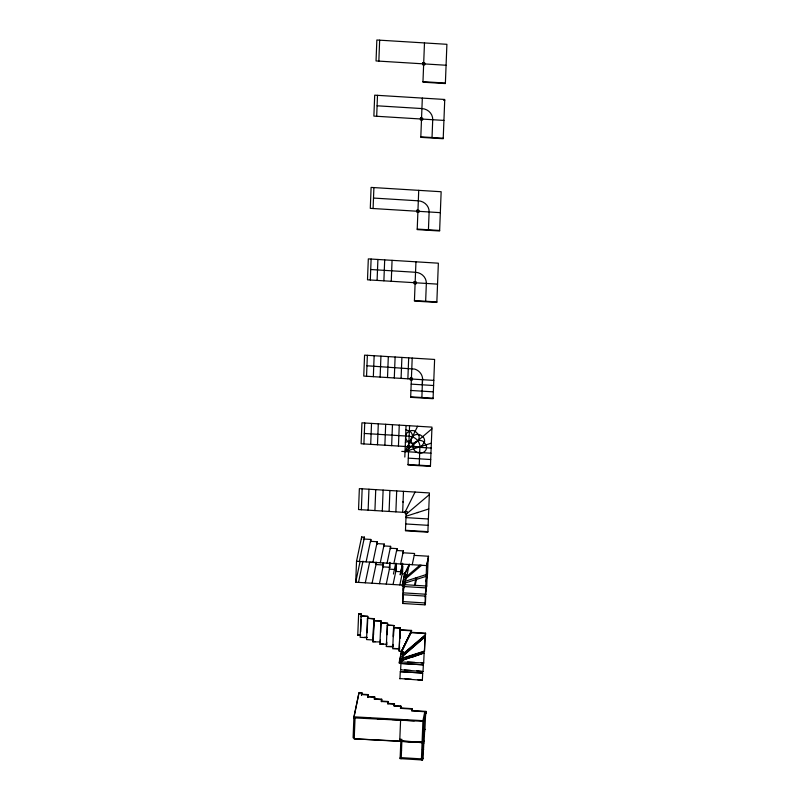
<?xml version="1.0" encoding="UTF-8"?>
<svg xmlns="http://www.w3.org/2000/svg" width="800" height="800" viewBox="0 0 800 800"><rect width="100%" height="100%" fill="white"/><g stroke="black" fill="none" stroke-linecap="round" stroke-linejoin="round"><path stroke-width="1.2" d="M400.22 574.89L402.58 563.67L402.19 573.72L404.65 573.87L409.32 564.12L406.96 575.32M399.9 638.71L400.4 627.84L393.62 627.42L392.72 648.76L399.59 648.78L393.93 648.43M403.05 502.23L403.08 501.52M422.39 384.82L422.55 378.47M404.95 572.91L402.29 585.08L355.71 582.22L356.53 561.28L361.65 536.97L364.45 537.14L364.36 539.61M361.35 509.74L362.16 488.8M363.91 443.93L364.73 422.99M366.55 376.25L367.37 355.31M370.3 279.99L371.12 259.05M373.09 208.53L373.91 187.59M376.69 116.27L377.5 95.33M378.84 61.11L379.65 40.17M368.22 697.06L368.32 694.59L361.53 694.18L361.49 695.22L361.84 692.7L359.04 692.53L353.92 716.83L353.1 737.77L354.29 737.43M360.55 635.41L357.75 635.24L358.65 613.89L361.45 614.07L361.27 616.93M361.56 539.43L361.65 536.97M401.73 741.05L422.14 742.19L354.19 738.82L355.07 717.54L353.88 717.88L422.96 721.31L420.47 721.17M366.94 637.71L360.16 637.29L361.06 615.95L367.84 616.37L367.13 632.78M360.7 631.71L361.18 619.4M368.13 510.15L368.95 489.22M370.7 444.35L371.52 423.41M373.34 376.67L374.15 355.73M377.09 280.41L377.91 259.47M361.72 694.15L361.76 693.1L358.96 692.93L354.13 716.69M373.34 640L366.55 639.58L367.45 618.24L374.24 618.65L374.14 621.12M370.75 541.91L370.84 539.44L364.06 539.03M374.92 510.57L375.74 489.63M377.49 444.77L378.3 423.83M380.13 377.09L380.94 356.15M383.88 280.82L384.69 259.89M380.41 641.92L372.94 641.87L373.84 620.52L381.22 620.98L380.71 632.47M372.94 641.87L373.84 620.52M376.12 562.07L376.03 564.54L383.41 564.99L383.5 562.53M373.53 635.07L374.24 618.65M377.14 544.19L377.24 541.73L370.45 541.31M374.62 699.34L374.71 696.88L367.93 696.46L367.89 697.51L368.19 696.05M382.3 511.03L383.12 490.09M384.87 445.22L385.68 424.28M387.51 377.54L388.32 356.6M391.26 281.28L392.07 260.34M386.8 644.2L379.93 644.19L380.83 622.85L387.62 623.26L387.1 634.75M383.16 563.17L383.01 566.86L389.8 567.28L389.99 562.35M380.32 642.32L380.42 639.86M384.13 546.52L384.22 544.05L376.84 543.6M381.6 701.67L381.7 699.2L374.32 698.75M389.09 511.44L389.9 490.51M391.65 445.64L392.47 424.7M394.29 377.96L395.11 357.02M393.21 644.43L393.11 646.89L386.32 646.48L387.22 625.13L394.01 625.55L393.54 635.81M389.65 562.99L389.41 569.15L396.19 569.56L396.42 563.75M386.72 644.61L386.81 642.14M390.52 548.8L390.62 546.34L383.83 545.92M388 703.95L388.09 701.49L381.31 701.07M395.88 511.86L396.69 490.92M398.44 446.06L399.26 425.12M401.08 378.38L401.9 357.44M393.26 636.62L393.62 627.42M396.12 563.29L395.8 571.43L402.59 571.85L402.8 566.27M396.92 550.93L397.01 548.63L390.22 548.21M394.39 706.24L394.49 703.78L387.7 703.36M402.66 512.28L403.48 491.34M404.82 457.08L406.04 425.54M407.87 378.8L408.68 357.86M399.11 651.05L400.01 629.71L411.6 630.42L401.57 651.2L399.11 651.05L399.58 640.79M399.67 638.33L400.01 629.71M399.5 649.18L399.59 646.95M400.32 630.1L400.4 627.84M403.32 553.17L403.4 550.91L396.62 550.49M403.4 651.81L401.36 662.97L399.25 662.99L401.3 651.68L411.21 632.29L425.54 633.17L425.48 634.87L403.25 654.03L403.32 652.22L401.47 652.1L411.21 632.29M404.69 572.89L402.25 586.06L404.35 586.19L406.4 574.89L404.55 574.77L408.95 565.93M402.63 603.47L403.29 594.74L425.7 596.12L425.44 602.98L425.04 604.85L402.63 603.47L403.3 586.13M406.14 513.48L405.46 530.82L427.87 532.2L429.41 492.94L359.36 488.63L358.54 509.56L405.12 512.43M408.7 447.67L408.03 465.01L430.44 466.39L431.97 427.13L361.93 422.82L361.11 443.76L407.69 446.63M408.78 445.71L409.56 425.75M411.34 379.99L410.66 397.33L433.08 398.71L434.61 359.45L364.57 355.14L363.75 376.08L410.33 378.95M411.42 378.03L412.2 358.07M415.09 283.73L414.42 301.07L436.83 302.45L438.36 263.19L368.32 258.88L367.5 279.82L414.08 282.68M415.17 281.77L415.95 261.81M417.88 212.27L417.2 229.61L439.62 230.99L441.15 191.73L371.1 187.41L370.29 208.35L416.87 211.22M417.96 210.3L418.73 190.35M421.48 120.01L420.8 137.35L443.21 138.73L444.75 99.47L374.7 95.16L373.88 116.1L420.46 118.97M421.55 118.05L422.33 98.09M423.63 64.85L422.95 82.19L445.37 83.57L446.9 44.31L376.85 40L376.04 60.94L422.61 63.81M423.7 62.89L424.48 42.93M399.94 678.93L400.29 671.66L422.7 673.04L422.35 680.31L400.02 678.53M400.6 670.2L400.93 663.45L423.35 664.83L423.01 671.58L400.68 669.79M402.9 596.61L403.93 586.53L426.34 587.91L425.31 597.99M423.65 663.37L424.13 652.93L401.29 660.63L401.24 661.99L423.74 662.96L421.25 662.81M411.6 630.42L401.57 651.2M404.35 586.19L406.4 574.89M400.79 708.33L400.88 706.06L394.09 705.65M402.85 656.05L425.08 636.74L401.76 656.82M354.19 738.82L422.07 742.59L399.73 741.22L400.6 720.07M422.91 758.13L422.52 760L400.11 758.62L400.84 741M401.08 748.42L401.2 745.25M401.23 758.69L401.91 739.38L399.81 739.25M419.25 465.18L419.91 446.01A11.25 10.46 11.9 0 0 417.88 440.87L416.95 439.78A11.25 10.46 11.9 0 0 413.41 437.28L409.15 436.22L364.32 433.46M421.89 397.5L422.54 378.33A11.25 10.46 11.9 0 0 420.52 373.19L419.59 372.1A11.25 10.46 11.9 0 0 414.67 369.08L366.96 365.78M425.65 301.24L426.34 283.44A11.25 10.46 11.9 0 0 415.54 272.28L370.71 269.52M428.43 229.77L429.13 211.97A11.25 10.46 11.9 0 0 418.33 200.82L373.5 198.06M432.03 137.52L432.72 119.72A11.25 10.46 11.9 0 0 421.92 108.56L377.09 105.8M412 709.05L411.95 710.1L412 709.05L400.4 708.34L400.88 706.06M425.04 604.85L426.57 565.59L428.54 556.25L414.21 555.36M425.56 591.64L426.74 586.04L427.13 576.01L404.38 583.3M401.69 658.76L424.44 651.47L425 637.14M424.44 651.47L425.08 636.74M425.95 581.61L427.52 574.14L428.08 559.81M425.39 635.27L425.54 633.17M428.54 556.25L426.51 567.29M421.4 759.93L422.93 720.67L424.81 711.73L424.77 712.78M422.52 760L424.05 720.74L426.02 711.4L411.69 710.51M423.18 751.27L422.83 758.54L421.71 758.47M423.82 743.06L423.49 749.8L422.37 749.73M424.13 741.59L424.61 731.16M424.92 729.69L425.56 714.96M426.02 711.4L425.87 713.5L424.75 713.43M393.45 574.04L395.71 563.22M359.33 561.45L364.45 537.14M355.71 582.22L360.07 561.55M358.51 582.39L362.99 561.14M366.12 561.87L370.84 539.44M358.65 613.89L361.45 614.07M365.3 582.81L369.63 562.25L376.42 562.67L372.09 583.22M361.06 615.95L367.84 616.37M372.91 562.29L377.24 541.73M357.75 635.24L360.64 635M367.45 618.24L374.15 619.06M380.28 562.74L384.22 544.05M379.47 583.68L383.41 564.99M387.07 563.16L390.62 546.34M361.84 692.7L361.45 694.58L368.23 695M353.61 735.38L354.11 732.99M386.26 584.1L389.8 567.28M380.83 622.85L387.62 623.26M381.22 620.98L373.76 620.93M393.86 563.58L397.01 548.63M368.32 694.59L367.84 696.87L374.63 697.29M379.93 644.19L383.41 643.99M393.04 584.51L396.19 569.56M387.22 625.13L394.01 625.55M400.65 563.99L403.4 550.91M400.23 574.46L402.6 563.25M374.71 696.88L374.23 699.15L381.61 699.61M386.32 646.48L392.06 646.42M399.83 584.93L402.59 571.85M403.72 584.83L403.27 586.97L404.36 586.04M403.2 588.91L403.9 585.54M403.14 590.26L403.93 586.53M404.19 586.18L405.77 578.71L421.62 565.28M381.7 699.2L381.22 701.48L388.01 701.9M412.24 564.71L414.6 553.49L403.01 552.78M388.09 701.49L387.61 703.76L394.4 704.18M416.81 577.57L415.24 585.05L414.49 585.28L416.07 577.81M399.25 662.99L401.55 651.7M400.93 663.45L423.35 664.83M401.19 663.11L403.33 653.62M400.29 671.66L422.7 673.04M394.49 703.78L394.01 706.05L400.79 706.47M401.29 660.63L412.68 656.6M412.59 657.01L413.42 656.36M401.16 748.02L400.68 750.29L401.57 750.35M400.11 758.62L400.41 757.16M424.13 652.93L413.34 656.77M423.01 671.58L416.87 670.79M422.35 680.31L417.46 679.6M425.47 715.37L425.95 713.09M424.52 731.56L425 729.29M423.74 743.46L424.22 741.19M423.1 751.67L423.57 749.4M431.35 443.16L405.03 451.59L417.64 426.25M405.41 511.47L415.07 492.05M405.03 451.59L431.9 428.83M406.1 514.31L429.34 494.63M406.33 576.7L420.17 564.98M404.85 579.49L405.77 578.71M403.16 653.77L425.48 634.87M418.07 512.39L417.33 512.63M406.03 516.25L428.78 508.96M404.77 581.43L427.52 574.14M414.49 585.28L415.24 585.05M401.77 658.36L424.52 651.06M405.88 429.68L410.7 431.91A6.81 6.33 11.9 0 1 412.42 436.55L410.16 440.86L405.39 442.33M353.92 716.83L424.05 720.74M363.7 718.02L371.08 718.43M377.23 718.77L384.61 719.18M391.99 719.59L399.37 720M406.81 720.41L414.26 720.83M423.67 63.87L446.08 65.25M422.97 81.67L445.39 83.05M443.66 100.39L444.71 100.45M421.51 119.03L443.93 120.41M420.82 136.83L443.24 138.21M417.92 211.28L440.33 212.66M417.22 229.08L439.64 230.46M415.13 282.75L437.55 284.13M414.44 300.55L436.85 301.93M411.38 379.01L433.79 380.39M411.18 384.13L433.59 385.51M410.93 390.47L433.35 391.85M410.69 396.81L433.1 398.19M408.74 446.69L431.15 448.07M401.75 451.39L430.96 453.19M408.29 458.15L430.71 459.53M408.05 464.49L430.46 465.87M405.98 517.61L428.39 518.99M405.73 523.95L428.14 525.33M405.48 530.29L427.9 531.67M356.53 561.28L426.57 565.59M402.33 584.1L404.43 584.23M404.32 584.66L426.74 586.04M403.68 592.87L426.1 594.25M403.02 601.6L425.44 602.98M393.53 627.82L400.32 628.24M399.93 630.11L411.52 630.82M411.13 632.69L425.46 633.58M364.77 637.17L367.03 637.31M373.03 641.46L375.49 641.61M399.33 661.03L401.43 661.16M407.55 661.97L415.02 662.43M404.42 670.02L410.65 670.41M405 678.83L411.23 679.21M400.49 707.93L412.08 708.65L411.6 710.92L425.93 711.8M401.2 757.64L421.44 758.88M411.07 439.73L411.52 443.01L413.64 445.68A6.81 6.33 11.9 0 0 418.66 447.1L421.91 445.94L424.53 441.82A6.81 6.33 11.9 0 0 423.21 437.08L420.43 434.99L416.94 434.45A6.81 6.33 11.9 0 0 412.43 436.74L411.07 439.73M405.63 435.77L405.6 437.43A6.81 6.33 11.9 0 0 408.14 441.75C411.37 444.3 416.78 443.41 418.59 439.56A6.81 6.33 11.9 0 0 418.66 434.71L415.04 431.12A6.81 6.33 11.9 0 0 409.84 430.91L407.02 432.79L405.63 435.77M405.16 511.45L405.09 513.41L407.19 513.54L407.26 511.58L405.16 511.45M407.73 445.65L407.65 447.61L409.75 447.74L409.83 445.77L407.73 445.65M410.37 377.97L410.29 379.93L412.39 380.06L412.47 378.1L410.37 377.97M414.12 281.7L414.04 283.66L416.14 283.79L416.22 281.83L414.12 281.7M416.91 210.24L416.83 212.2L418.93 212.33L419.01 210.37L416.91 210.24M420.5 117.98L420.43 119.95L422.53 120.08L422.6 118.11L420.5 117.98M422.65 62.82L422.58 64.79L424.68 64.92L424.75 62.95L422.65 62.82M413.38 444.86C411.62 450.3 418.34 455.06 423.15 452.49A6.81 6.33 11.9 0 0 426.41 448.8L426.49 445.51L423.43 441.5A6.81 6.33 11.9 0 0 418.29 440.61L415.21 442.1L413.38 444.86"/></g></svg>
